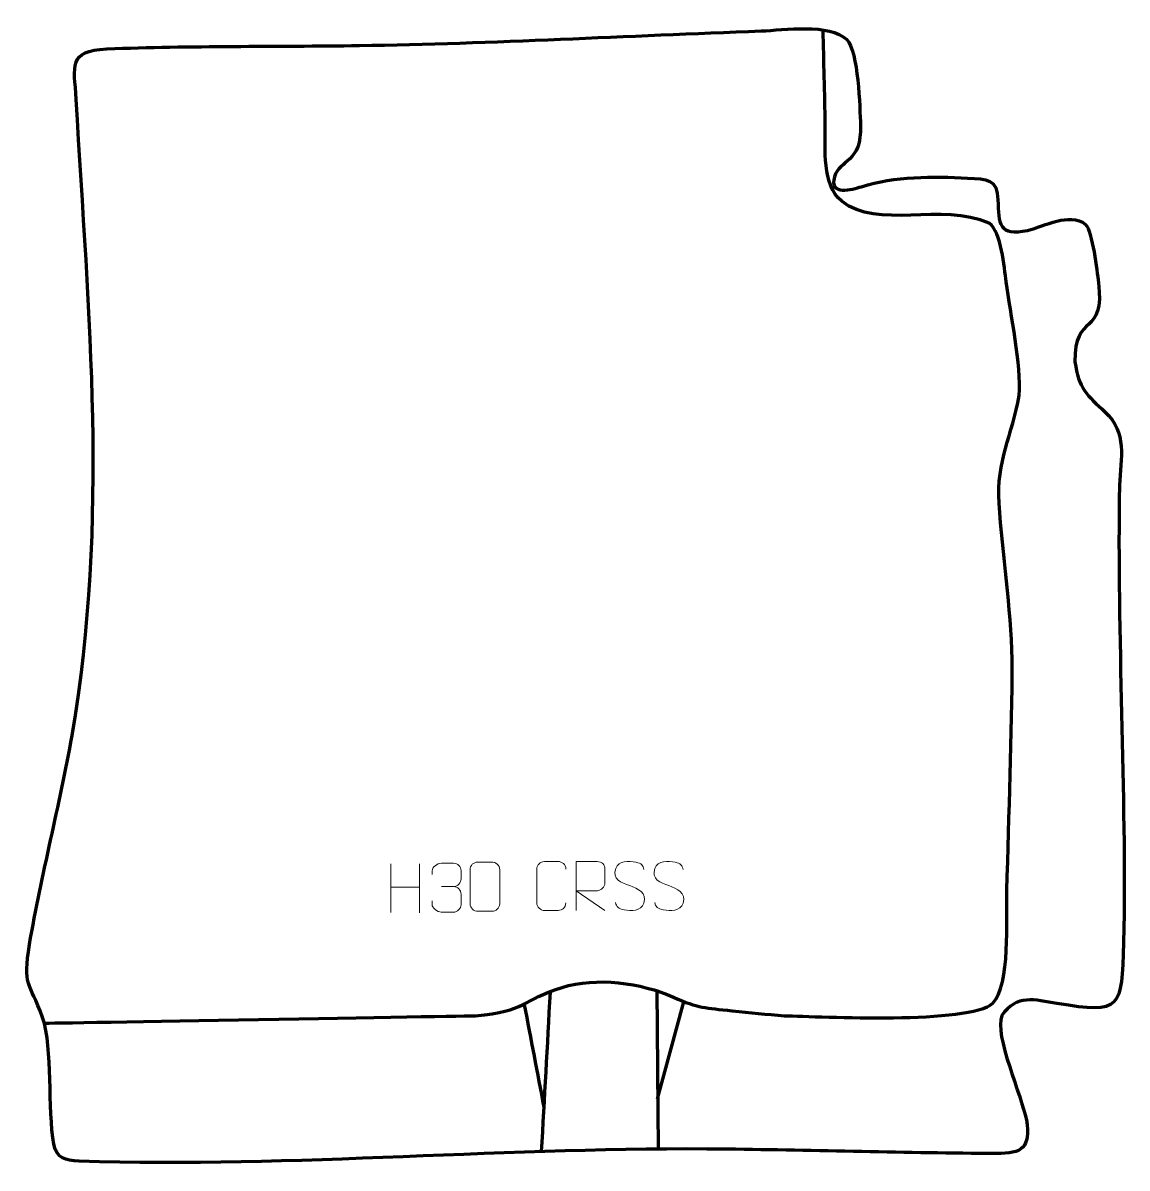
# Model space of a CAD drawing. Header units: millimetres. Extents: x -268 to 295, y -262 to 322.
import ezdxf

# ---------------------------------------------------------------- set-up
doc = ezdxf.new("R2010")
doc.units = ezdxf.units.MM
doc.header["$MEASUREMENT"] = 0
doc.layers.add('layer 2', color=7, linetype='Continuous')
doc.layers.add('layer 3', color=7, linetype='Continuous')

msp = doc.modelspace()

# ---------------------------------------------------------------- linework, layer by layer
at = {"layer": 'layer 2', "color": 142, "lineweight": 158}
msp.add_open_spline([(-257.4164, -188.3468), (-257.4164, -188.3468), (-39.0637, -184.5567), (-37.3439, -184.5567), (-37.3439, -184.5567), (-11.1299, -182.3537), (-14.1142, -176.6395), (6.8393, -170.1187), (6.8393, -170.1187), (24.4157, -164.6488), (47.1401, -167.6546), (63.7236, -175.0946), (63.7236, -175.0946), (76.4138, -180.788), (79.8968, -180.5176), (93.7087, -182.0261), (93.7087, -182.0261), (102.5353, -182.9902), (111.3691, -183.8026), (120.2156, -184.5567), (120.2156, -184.5567), (139.1139, -184.931), (214.6891, -188.974), (226.6831, -178.154), (226.6831, -178.154), (235.7073, -168.7797), (233.5508, -135.1795), (233.8849, -120.6394), (233.8849, -120.6394), (234.8015, -81.5386), (236.5701, -41.7962), (236.5688, -2.7575), (236.5688, -2.7575), (235.9585, 24.3433), (231.6868, 50.1823), (229.8859, 76.975), (229.8859, 76.975), (228.4608, 98.1772), (236.5589, 111.9678), (240.1316, 131.808), (240.1316, 131.808), (241.3652, 147.6686), (235.7248, 173.0953), (233.4794, 189.864), (233.4794, 189.864), (232.5118, 197.3842), (231.1307, 215.2093), (224.8121, 219.7802), (224.8121, 219.7802), (200.5558, 230.563), (167.6825, 216.2732), (149.6151, 230.9858), (149.6151, 230.9858), (139.2676, 239.4119), (141.3222, 257.8189), (141.1649, 270.0751), (141.1649, 270.0751), (140.9583, 286.1666), (140.4276, 302.3187), (140.0798, 318.4188)], degree=3, knots=[0, 0, 0, 0, 0.0625, 0.0625, 0.0625, 0.0625, 0.125, 0.125, 0.125, 0.125, 0.1875, 0.1875, 0.1875, 0.1875, 0.25, 0.25, 0.25, 0.25, 0.3125, 0.3125, 0.3125, 0.3125, 0.375, 0.375, 0.375, 0.375, 0.4375, 0.4375, 0.4375, 0.4375, 0.5, 0.5, 0.5, 0.5, 0.5625, 0.5625, 0.5625, 0.5625, 0.625, 0.625, 0.625, 0.625, 0.6875, 0.6875, 0.6875, 0.6875, 0.75, 0.75, 0.75, 0.75, 0.8125, 0.8125, 0.8125, 0.8125, 0.875, 0.875, 0.875, 0.875, 1, 1, 1, 1], dxfattribs=at)
for points in [[(0.7154, -172.6116), (-0.7707, -199.7035), (-2.2567, -226.7955), (-3.7428, -253.8874)], [(55.1281, -171.1952), (55.1281, -171.1952), (55.8419, -252.597), (55.8419, -252.597)], [(-12.4358, -178.9525), (-9.1224, -196.3538), (-5.8093, -213.7551), (-2.4959, -231.1564)], [(55.6177, -227.0214), (55.6177, -227.0214), (68.9083, -177.5401), (68.9083, -177.5401)]]:
    msp.add_open_spline(points, degree=3, dxfattribs=at)
at = {"layer": 'layer 3', "color": 242, "lineweight": 158}
msp.add_open_spline([(-96.5853, 310.4643), (-139.3535, 309.8744), (-182.8336, 310.3767), (-225.4924, 308.7731), (-225.4924, 308.7731), (-245.5671, 307.6389), (-242.1321, 300.2972), (-241.1208, 282.9809), (-241.1208, 282.9809), (-234.7846, 172.0667), (-224.2763, 69.235), (-243.2239, -41.5895), (-243.2239, -41.5895), (-249.5748, -77.2709), (-258.8936, -112.6789), (-264.9493, -148.1619), (-264.9493, -148.1619), (-268.336, -169.8618), (-265.2944, -166.6499), (-258.2923, -185.3744), (-258.2923, -185.3744), (-252.822, -201.5013), (-255.8331, -231.9851), (-252.5295, -250.1433), (-252.5295, -250.1433), (-250.8368, -257.6811), (-246.9905, -258.1162), (-239.5814, -258.7811), (-239.5814, -258.7811), (-129.3897, -262.2896), (-19.311, -251.2814), (91.1144, -252.6438), (91.1144, -252.6438), (136.8705, -253.2189), (182.7514, -254.601), (228.4742, -254.9055), (228.4742, -254.9055), (241.8081, -254.8167), (245.9766, -252.1494), (243.7956, -237.6853), (243.7956, -237.6853), (241.3432, -225.1111), (227.2864, -194.5194), (231.2535, -184.4471), (231.2535, -184.4471), (238.8293, -173.5223), (247.9101, -176.3607), (259.4181, -178.3112), (259.4181, -178.3112), (292.5574, -183.8314), (292.381, -181.0114), (293.4448, -147.2489), (293.4448, -147.2489), (294.9863, -69.361), (289.8751, 8.5175), (291.3409, 86.1965), (291.3409, 86.1965), (292.128, 99.9496), (295.2193, 113.0705), (284.0174, 123.4459), (284.0174, 123.4459), (274.5497, 132.123), (270.5272, 135.4555), (268.612, 149.0537), (268.612, 149.0537), (267.902, 174.4661), (284.2403, 161.5581), (280.5724, 189.6263), (280.5724, 189.6263), (279.8121, 195.444), (277.546, 215.3645), (274.0498, 219.2045), (274.0498, 219.2045), (265.4811, 225.5915), (253.4411, 218.2151), (244.3693, 216.1536), (244.3693, 216.1536), (229.782, 212.8387), (229.5347, 219.724), (229.2777, 231.6367), (229.2777, 231.6367), (229.0441, 242.4623), (223.7354, 242.3204), (213.8013, 242.8249), (213.8013, 242.8249), (196.2201, 243.6799), (176.5574, 243.978), (159.7143, 238.4089), (159.7143, 238.4089), (154.8505, 236.8598), (142.9871, 233.7713), (145.8497, 243.4049), (145.8497, 243.4049), (148.4553, 252.1737), (159.8071, 250.6659), (159.1564, 269.7066), (159.1564, 269.7066), (158.8056, 278.7945), (158.1293, 307.5436), (152.1087, 313.4576), (152.1087, 313.4576), (143.4234, 321.9892), (120.2404, 318.3198), (108.4727, 317.8949), (108.4727, 317.8949), (40.1258, 315.4266), (-28.1999, 311.5074), (-96.5853, 310.4643)], degree=3, knots=[0, 0, 0, 0, 0.03571429, 0.03571429, 0.03571429, 0.03571429, 0.07142857, 0.07142857, 0.07142857, 0.07142857, 0.10714286, 0.10714286, 0.10714286, 0.10714286, 0.14285714, 0.14285714, 0.14285714, 0.14285714, 0.17857143, 0.17857143, 0.17857143, 0.17857143, 0.21428571, 0.21428571, 0.21428571, 0.21428571, 0.25, 0.25, 0.25, 0.25, 0.28571429, 0.28571429, 0.28571429, 0.28571429, 0.32142857, 0.32142857, 0.32142857, 0.32142857, 0.35714286, 0.35714286, 0.35714286, 0.35714286, 0.39285714, 0.39285714, 0.39285714, 0.39285714, 0.42857143, 0.42857143, 0.42857143, 0.42857143, 0.46428571, 0.46428571, 0.46428571, 0.46428571, 0.5, 0.5, 0.5, 0.5, 0.53571429, 0.53571429, 0.53571429, 0.53571429, 0.57142857, 0.57142857, 0.57142857, 0.57142857, 0.60714286, 0.60714286, 0.60714286, 0.60714286, 0.64285714, 0.64285714, 0.64285714, 0.64285714, 0.67857143, 0.67857143, 0.67857143, 0.67857143, 0.71428571, 0.71428571, 0.71428571, 0.71428571, 0.75, 0.75, 0.75, 0.75, 0.78571429, 0.78571429, 0.78571429, 0.78571429, 0.82142857, 0.82142857, 0.82142857, 0.82142857, 0.85714286, 0.85714286, 0.85714286, 0.85714286, 0.89285714, 0.89285714, 0.89285714, 0.89285714, 0.92857143, 0.92857143, 0.92857143, 0.92857143, 1, 1, 1, 1], dxfattribs=at)
at = {"layer": 'layer 3', "color": 250, "lineweight": 9}
for points in [[(-80.5075, -107.0379), (-80.5075, -107.0379), (-80.5075, -131.8154), (-80.5075, -131.8154)], [(-65.8642, -107.0379), (-65.8642, -107.0379), (-65.8642, -131.9914), (-65.8642, -131.9914)], [(-80.5075, -118.9202), (-80.5075, -118.9202), (-65.8642, -118.9198), (-65.8642, -118.9198)], [(-54.7648, -118.6792), (-54.7648, -118.6792), (-48.5684, -118.6792), (-48.5684, -118.6792)]]:
    msp.add_open_spline(points, degree=3, dxfattribs=at)
for points, knots in [([(-59.4745, -112.434), (-59.4745, -112.434), (-59.4745, -110.5768), (-59.4745, -110.5768), (-59.4745, -110.5768), (-59.4888, -108.8349), (-56.8243, -106.7168), (-54.7652, -106.7395), (-54.7652, -106.7395), (-52.7011, -106.7395), (-50.6371, -106.7395), (-48.5734, -106.7395), (-48.5734, -106.7395), (-46.3789, -106.7307), (-44.7806, -108.5775), (-44.7362, -110.4896), (-44.7362, -110.4896), (-44.7366, -111.9247), (-44.7366, -113.3598), (-44.7362, -114.7953), (-44.7362, -114.7953), (-44.7848, -116.4488), (-46.3874, -118.6788), (-48.5857, -118.6688), (-48.5857, -118.6688), (-46.382, -118.68), (-44.774, -120.4832), (-44.72, -122.5427), (-44.72, -122.5427), (-44.7204, -124.3274), (-44.7204, -126.1121), (-44.72, -127.8972), (-44.72, -127.8972), (-44.7099, -129.9586), (-46.7648, -131.7217), (-48.5857, -131.7136), (-48.5857, -131.7136), (-50.651, -131.7133), (-52.7162, -131.7133), (-54.7818, -131.7136), (-54.7818, -131.7136), (-56.9504, -131.7021), (-59.4814, -129.3019), (-59.5, -127.8401), (-59.5, -127.8401), (-59.5, -127.8401), (-59.5, -125.9315), (-59.5, -125.9315)], [0, 0, 0, 0, 0.07692308, 0.07692308, 0.07692308, 0.07692308, 0.15384615, 0.15384615, 0.15384615, 0.15384615, 0.23076923, 0.23076923, 0.23076923, 0.23076923, 0.30769231, 0.30769231, 0.30769231, 0.30769231, 0.38461538, 0.38461538, 0.38461538, 0.38461538, 0.46153846, 0.46153846, 0.46153846, 0.46153846, 0.53846154, 0.53846154, 0.53846154, 0.53846154, 0.61538462, 0.61538462, 0.61538462, 0.61538462, 0.69230769, 0.69230769, 0.69230769, 0.69230769, 0.76923077, 0.76923077, 0.76923077, 0.76923077, 0.84615385, 0.84615385, 0.84615385, 0.84615385, 1, 1, 1, 1]), ([(-36.1514, -106.1695), (-33.7764, -106.1695), (-31.4009, -106.1695), (-29.0255, -106.1695), (-29.0255, -106.1695), (-27.0375, -106.1338), (-25.0038, -107.6337), (-24.9766, -110.085), (-24.9766, -110.085), (-24.977, -115.8642), (-24.977, -121.6437), (-24.9766, -127.4236), (-24.9766, -127.4236), (-25.1193, -129.7601), (-26.8321, -131.2479), (-29.0255, -131.2588), (-29.0255, -131.2588), (-31.4068, -131.2584), (-33.7882, -131.2584), (-36.1692, -131.2588), (-36.1692, -131.2588), (-38.1351, -131.3648), (-40.149, -129.4697), (-40.1376, -127.4411), (-40.1376, -127.4411), (-40.1372, -121.6387), (-40.1372, -115.8366), (-40.1376, -110.0349), (-40.1376, -110.0349), (-40.1333, -107.8848), (-38.3495, -106.1559), (-36.1514, -106.1695)], [0, 0, 0, 0, 0.11111111, 0.11111111, 0.11111111, 0.11111111, 0.22222222, 0.22222222, 0.22222222, 0.22222222, 0.33333333, 0.33333333, 0.33333333, 0.33333333, 0.44444444, 0.44444444, 0.44444444, 0.44444444, 0.55555556, 0.55555556, 0.55555556, 0.55555556, 0.66666667, 0.66666667, 0.66666667, 0.66666667, 0.77777778, 0.77777778, 0.77777778, 0.77777778, 1, 1, 1, 1]), ([(8.7907, -127.0211), (8.6509, -129.3445), (6.9737, -130.8241), (4.826, -130.8349), (4.826, -130.8349), (2.4941, -130.8345), (0.1622, -130.8345), (-2.1693, -130.8349), (-2.1693, -130.8349), (-4.0943, -130.9403), (-6.0664, -129.0558), (-6.0552, -127.0385), (-6.0552, -127.0385), (-6.0548, -121.2684), (-6.0548, -115.4987), (-6.0552, -109.7294), (-6.0552, -109.7294), (-6.051, -107.5913), (-4.3043, -105.8721), (-2.1519, -105.8856), (-2.1519, -105.8856), (0.1738, -105.8856), (2.4999, -105.8856), (4.826, -105.8856), (4.826, -105.8856), (6.7726, -105.8501), (8.764, -107.3416), (8.7907, -109.7792)], [0, 0, 0, 0, 0.125, 0.125, 0.125, 0.125, 0.25, 0.25, 0.25, 0.25, 0.375, 0.375, 0.375, 0.375, 0.5, 0.5, 0.5, 0.5, 0.625, 0.625, 0.625, 0.625, 0.75, 0.75, 0.75, 0.75, 1, 1, 1, 1]), ([(14.0357, -130.8388), (14.0357, -130.8388), (14.0357, -105.8853), (14.0357, -105.8853), (14.0357, -105.8853), (17.6305, -105.8853), (21.226, -105.8853), (24.8212, -105.8853), (24.8212, -105.8853), (27.1465, -105.923), (28.7038, -107.413), (28.6997, -109.7794), (28.6997, -109.7794), (28.6993, -111.8149), (28.6993, -114.8743), (28.6997, -116.9103), (28.6997, -116.9103), (28.6932, -118.7858), (26.8809, -120.7276), (24.8714, -120.7467), (24.8714, -120.7467), (24.8714, -120.7467), (14.0357, -120.7467), (14.0357, -120.7467), (14.0357, -120.7467), (14.0357, -120.7467), (28.6904, -130.8388), (28.6904, -130.8388)], [0, 0, 0, 0, 0.125, 0.125, 0.125, 0.125, 0.25, 0.25, 0.25, 0.25, 0.375, 0.375, 0.375, 0.375, 0.5, 0.5, 0.5, 0.5, 0.625, 0.625, 0.625, 0.625, 0.75, 0.75, 0.75, 0.75, 1, 1, 1, 1]), ([(41.3733, -118.1882), (37.125, -116.7178), (32.2169, -114.922), (34.222, -109.4017), (34.222, -109.4017), (35.7255, -105.2618), (40.9391, -105.6503), (44.5427, -106.2514), (44.5427, -106.2514), (47.4033, -106.7286), (48.268, -107.9418), (48.5786, -110.0259)], [0, 0, 0, 0, 0.25, 0.25, 0.25, 0.25, 0.5, 0.5, 0.5, 0.5, 1, 1, 1, 1]), ([(61.3733, -118.1882), (57.125, -116.7178), (52.2169, -114.922), (54.222, -109.4017), (54.222, -109.4017), (55.7255, -105.2618), (60.9391, -105.6503), (64.5427, -106.2514), (64.5427, -106.2514), (67.4033, -106.7286), (68.268, -107.9418), (68.5786, -110.0259)], [0, 0, 0, 0, 0.25, 0.25, 0.25, 0.25, 0.5, 0.5, 0.5, 0.5, 1, 1, 1, 1]), ([(41.3733, -118.1883), (45.3919, -119.835), (50.4214, -121.7233), (48.5874, -127.0836), (48.5874, -127.0836), (47.1276, -131.35), (42.2168, -131.0933), (38.4907, -130.5386), (38.4907, -130.5386), (35.7407, -130.1288), (34.5198, -128.9153), (34.1418, -126.8031)], [0, 0, 0, 0, 0.25, 0.25, 0.25, 0.25, 0.5, 0.5, 0.5, 0.5, 1, 1, 1, 1]), ([(61.3733, -118.1883), (65.3919, -119.835), (70.4214, -121.7233), (68.5874, -127.0836), (68.5874, -127.0836), (67.1276, -131.35), (62.2168, -131.0933), (58.4907, -130.5386), (58.4907, -130.5386), (55.7407, -130.1288), (54.5198, -128.9153), (54.1418, -126.8031)], [0, 0, 0, 0, 0.25, 0.25, 0.25, 0.25, 0.5, 0.5, 0.5, 0.5, 1, 1, 1, 1])]:
    msp.add_open_spline(points, degree=3, knots=knots, dxfattribs=at)

doc.saveas('drawing.dxf')
